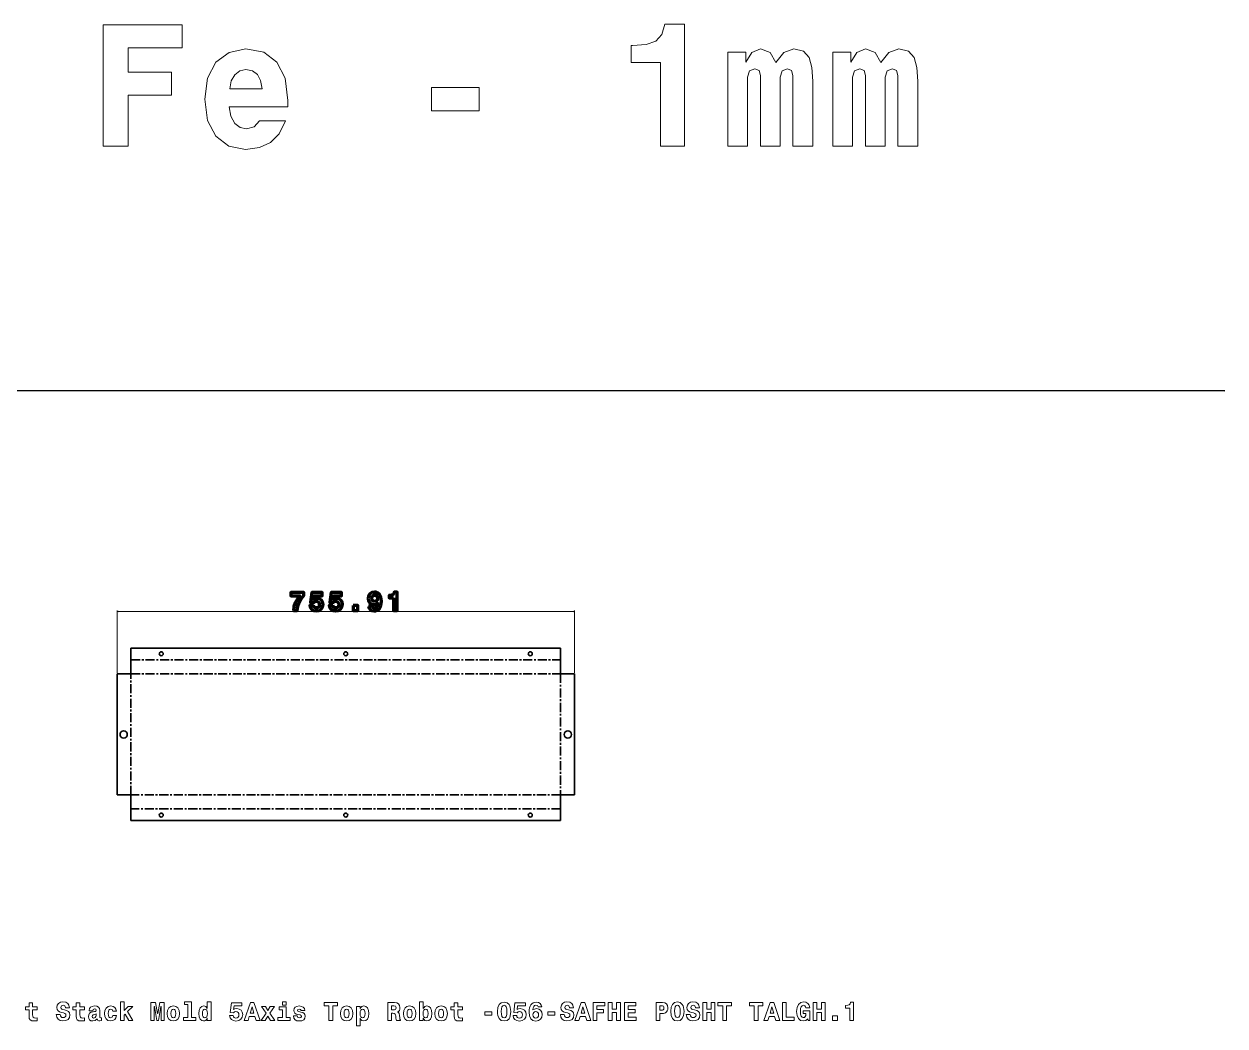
# Model space of a CAD drawing. Extents: x -10871 to 4979, y 1991 to 5869.
# Drawn here: x 2995 to 4979, y 3739 to 5394 of the extents above; entities that cross this region are included whole.
import ezdxf

# ---------------------------------------------------------------- set-up
doc = ezdxf.new("R2010")
doc.units = 0
doc.linetypes.add('AXES', pattern=[24, 15, -3, 3, -3])

msp = doc.modelspace()

# ---------------------------------------------------------------- linework, layer by layer
at = {"color": 7, "lineweight": 35}
for p, q in [((-10870.9, 4793.2), (4978.8, 4788.4)), ((3171.4, 4363), (3881.1, 4363)), ((3171.4, 4363), (3171.4, 4321.9)), ((3881.1, 4321.9), (3881.1, 4363)), ((3148.3, 4320.8), (3170.3, 4320.8)), ((3148.3, 4120.8), (3148.3, 4320.8)), ((3882.2, 4320.8), (3904.2, 4320.8)), ((3904.2, 4320.8), (3904.2, 4120.8)), ((3170.3, 4120.8), (3148.3, 4120.8)), ((3171.4, 4119.7), (3171.4, 4078.6)), ((3881.1, 4078.6), (3881.1, 4119.7)), ((3904.2, 4120.8), (3882.2, 4120.8)), ((3881.1, 4078.6), (3171.4, 4078.6))]:
    msp.add_line(p, q, dxfattribs=at)
at = {"color": 7, "lineweight": 13}
for p, q in [((3148.3, 4322.8), (3148.3, 4425.7)), ((3904.2, 4322.8), (3904.2, 4425.7)), ((3148.3, 4423.7), (3904.2, 4423.7))]:
    msp.add_line(p, q, dxfattribs=at)
at = {"color": 1, "linetype": 'AXES', "lineweight": 35}
for p, q in [((3171.4, 4343.9), (3881.1, 4343.9)), ((3171.3, 4120.8), (3171.3, 4320.8)), ((3171.4, 4320.8), (3881.1, 4320.8)), ((3881.2, 4320.8), (3881.2, 4120.8)), ((3881.1, 4120.8), (3171.4, 4120.8)), ((3881.1, 4097.7), (3171.4, 4097.7))]:
    msp.add_line(p, q, dxfattribs=at)
at = {"color": 7, "lineweight": 35, "ltscale": 0.057738}
for p, q in [((3170.3, 4320.8), (3172.4, 4319.8)), ((3172.4, 4121.8), (3170.3, 4120.8))]:
    msp.add_line(p, q, dxfattribs=at)
at = {"color": 7, "lineweight": 35, "ltscale": 0.057732}
for p, q in [((3172.4, 4319.8), (3171.4, 4321.9)), ((3881.1, 4321.9), (3880.1, 4319.8)), ((3880.1, 4319.8), (3882.2, 4320.8)), ((3171.4, 4119.7), (3172.4, 4121.8)), ((3880.1, 4121.8), (3881.1, 4119.7)), ((3882.2, 4120.8), (3880.1, 4121.8))]:
    msp.add_line(p, q, dxfattribs=at)
at = {"color": 5, "lineweight": 13}
for points in [[(3125.4, 5392.5), (3125.4, 5192.5), (3166.9, 5192.5), (3166.9, 5276.3), (3238.3, 5276.3), (3238.3, 5314.7), (3166.6, 5314.7), (3166.6, 5354.4), (3255.9, 5354.4), (3255.9, 5392.5)], [(4046.1, 5330.2), (4046.1, 5192.5), (4085.9, 5192.5), (4085.9, 5393.9), (4053.6, 5393.9), (4048.7, 5376.6), (4038.6, 5365.7), (4022.5, 5359.9), (4000, 5358.5), (3998, 5358.5), (3998, 5330.2)], [(3383.6, 5234), (3374.9, 5224.2), (3362.5, 5220.7), (3351.6, 5223), (3342.9, 5229.9), (3336.6, 5241.5), (3333.7, 5257.3), (3430.3, 5257.3), (3430.5, 5267.7), (3425.9, 5304.3), (3412.4, 5331.1), (3390.8, 5347.2), (3361.4, 5352.7), (3333.4, 5346.9), (3311.8, 5330.8), (3298, 5304.6), (3293.4, 5270), (3298, 5234.8), (3311.8, 5208.6), (3332.9, 5192.5), (3360.5, 5187), (3383.6, 5189.9), (3402, 5198.2), (3416.1, 5212.7), (3426.8, 5234)], [(4265.1, 5307.2), (4265.1, 5192.5), (4298, 5192.5), (4298, 5299.4), (4296.5, 5321.9), (4291.9, 5338.6), (4282.4, 5349), (4266.6, 5352.7), (4250.1, 5346.9), (4236.6, 5330.2), (4227.4, 5346.7), (4211.5, 5352.7), (4197.1, 5346.9), (4187, 5330.8), (4187, 5347.2), (4157.3, 5347.2), (4157.3, 5192.5), (4189.9, 5192.5), (4189.9, 5306), (4193.1, 5316.4), (4202.3, 5320.1), (4209.2, 5317.3), (4211.5, 5309.2), (4211.5, 5192.5), (4243.8, 5192.5), (4243.8, 5306), (4247, 5316.4), (4256.2, 5320.1), (4262.8, 5317.3), (4265.1, 5309.2)], [(4438.6, 5307.2), (4438.6, 5192.5), (4471.5, 5192.5), (4471.5, 5299.4), (4470, 5321.9), (4465.4, 5338.6), (4455.9, 5349), (4440.1, 5352.7), (4423.6, 5346.9), (4410.1, 5330.2), (4400.9, 5346.7), (4385, 5352.7), (4370.6, 5346.9), (4360.5, 5330.8), (4360.5, 5347.2), (4330.8, 5347.2), (4330.8, 5192.5), (4363.4, 5192.5), (4363.4, 5306), (4366.6, 5316.4), (4375.8, 5320.1), (4382.7, 5317.3), (4385, 5309.2), (4385, 5192.5), (4417.3, 5192.5), (4417.3, 5306), (4420.5, 5316.4), (4429.7, 5320.1), (4436.3, 5317.3), (4438.6, 5309.2)], [(3388.2, 5287), (3334.6, 5287), (3336.9, 5300.3), (3342.9, 5310.3), (3351.3, 5316.7), (3361.4, 5319), (3372, 5316.7), (3380.4, 5310.6), (3385.6, 5300.5)], [(3667.7, 5289.3), (3667.7, 5250.4), (3746.7, 5250.4), (3746.7, 5289.3)]]:
    msp.add_lwpolyline(points, close=True, dxfattribs=at)
at = {"color": 7, "lineweight": 70}
for points in [[(3439.7, 4425.7), (3445.9, 4425.7), (3447, 4432.5), (3449.1, 4438.9), (3452.3, 4444.8), (3456.8, 4450.5), (3456.8, 4455), (3435.3, 4455), (3435.3, 4449.9), (3450.2, 4449.9), (3445.8, 4443.9), (3442.6, 4437.9), (3440.5, 4431.8)], [(3472.9, 4433.8), (3467, 4433.8), (3467.8, 4430), (3470, 4427.2), (3473.2, 4425.4), (3477.4, 4424.8), (3482.1, 4425.6), (3485.7, 4427.7), (3487.9, 4431.1), (3488.8, 4435.5), (3488, 4439.5), (3486, 4442.6), (3482.8, 4444.7), (3478.6, 4445.4), (3475.8, 4445), (3473.5, 4443.8), (3474.3, 4449.9), (3487.4, 4449.9), (3487.4, 4455), (3470, 4455), (3468.1, 4438.8), (3473.5, 4438.5), (3475.1, 4440), (3477.5, 4440.6), (3479.6, 4440.2), (3481.2, 4439.1), (3482.1, 4437.4), (3482.5, 4435.2), (3482.2, 4432.7), (3481.2, 4431), (3479.6, 4430), (3477.4, 4429.6), (3475.6, 4429.9), (3474.3, 4430.7), (3473.3, 4432)], [(3505, 4433.8), (3499, 4433.8), (3499.9, 4430), (3502, 4427.2), (3505.2, 4425.4), (3509.5, 4424.8), (3514.1, 4425.6), (3517.7, 4427.7), (3520, 4431.1), (3520.8, 4435.5), (3520.1, 4439.5), (3518, 4442.6), (3514.8, 4444.7), (3510.7, 4445.4), (3507.9, 4445), (3505.6, 4443.8), (3506.3, 4449.9), (3519.4, 4449.9), (3519.4, 4455), (3502.1, 4455), (3500.1, 4438.8), (3505.5, 4438.5), (3507.2, 4440), (3509.5, 4440.6), (3511.6, 4440.2), (3513.2, 4439.1), (3514.2, 4437.4), (3514.6, 4435.2), (3514.2, 4432.7), (3513.2, 4431), (3511.6, 4430), (3509.5, 4429.6), (3507.6, 4429.9), (3506.3, 4430.7), (3505.4, 4432)], [(3564, 4432.5), (3564.8, 4429.3), (3566.6, 4426.9), (3569.4, 4425.3), (3573.1, 4424.7), (3575.8, 4425), (3578.2, 4425.8), (3580.2, 4427.1), (3581.9, 4428.9), (3583.3, 4431.2), (3584.2, 4434), (3584.8, 4437.2), (3585, 4441), (3584.3, 4447.4), (3582.1, 4452.1), (3578.6, 4454.9), (3576.3, 4455.6), (3573.8, 4455.9), (3569.4, 4455.1), (3566.1, 4452.9), (3563.9, 4449.5), (3563.2, 4445.2), (3563.9, 4441.1), (3565.9, 4438), (3568.9, 4436), (3573, 4435.4), (3576.2, 4435.9), (3578.7, 4437.5), (3578.3, 4434), (3577.3, 4431.5), (3575.8, 4430), (3573.7, 4429.5), (3571.2, 4430.3), (3570.1, 4432.5)], [(3574, 4440.3), (3572, 4440.6), (3570.6, 4441.6), (3569.6, 4443.2), (3569.3, 4445.5), (3569.6, 4447.8), (3570.5, 4449.5), (3571.9, 4450.6), (3573.8, 4451), (3575.8, 4450.6), (3577.3, 4449.5), (3578.3, 4447.7), (3578.7, 4445.4), (3578.3, 4443.2), (3577.4, 4441.6), (3575.9, 4440.6)], [(3605.1, 4446.3), (3605.1, 4425.7), (3611.1, 4425.7), (3611.1, 4455.9), (3606.2, 4455.9), (3605.5, 4453.3), (3604, 4451.6), (3601.6, 4450.8), (3598.2, 4450.5), (3597.9, 4450.5), (3597.9, 4446.3)], [(3538.3, 4433.6), (3538.3, 4425.7), (3546.2, 4425.7), (3546.2, 4433.6)]]:
    msp.add_lwpolyline(points, close=True, dxfattribs=at)
at = {"color": 7, "lineweight": 13}
for points in [[(3150.2, 4424.2), (3148.3, 4423.7), (3150.2, 4423.1)], [(3902.3, 4423.1), (3904.2, 4423.7), (3902.3, 4424.2)]]:
    msp.add_lwpolyline(points, dxfattribs=at)
for points in [[(3016.3, 3770.8), (3008.9, 3770.8), (3008.9, 3777.6), (3002.9, 3777.6), (3002.9, 3770.8), (2997.1, 3770.8), (2997.1, 3766), (3002.9, 3766), (3002.9, 3755.6), (3003.2, 3751.9), (3004.6, 3749.4), (3007.3, 3748), (3011.4, 3747.6), (3016.3, 3747.8), (3016.3, 3752.7), (3013.5, 3752.5), (3011.2, 3752.9), (3009.8, 3753.9), (3009.1, 3755.6), (3008.9, 3757.8), (3008.9, 3766), (3016.3, 3766)], [(3069.6, 3769.4), (3068.9, 3773.5), (3066.8, 3776.6), (3063.5, 3778.5), (3059, 3779.1), (3054.9, 3778.5), (3051.7, 3776.5), (3049.7, 3773.5), (3049, 3769.7), (3049.5, 3766.5), (3050.9, 3764.2), (3053.3, 3762.6), (3056.8, 3761.5), (3059.7, 3760.8), (3062, 3760), (3063.5, 3759), (3064, 3757.2), (3063.6, 3755.5), (3062.7, 3754.3), (3061.2, 3753.4), (3059.3, 3753.2), (3057.4, 3753.5), (3055.9, 3754.5), (3054.9, 3756.1), (3054.5, 3758.3), (3048, 3758.3), (3048.9, 3753.7), (3051.1, 3750.4), (3054.6, 3748.3), (3059, 3747.6), (3063.9, 3748.3), (3067.5, 3750.2), (3069.7, 3753.4), (3070.5, 3757.5), (3069.9, 3761.2), (3068, 3763.5), (3065.1, 3765.1), (3061.3, 3766.1), (3058.8, 3766.7), (3057, 3767.4), (3055.9, 3768.4), (3055.5, 3770.1), (3056.5, 3772.6), (3057.7, 3773.3), (3059.3, 3773.6), (3060.8, 3773.3), (3062, 3772.5), (3063.1, 3769.8), (3063.1, 3769.4)], [(3094.4, 3770.8), (3087, 3770.8), (3087, 3777.6), (3080.9, 3777.6), (3080.9, 3770.8), (3075.1, 3770.8), (3075.1, 3766), (3080.9, 3766), (3080.9, 3755.6), (3081.3, 3751.9), (3082.7, 3749.4), (3085.3, 3748), (3089.5, 3747.6), (3094.4, 3747.8), (3094.4, 3752.7), (3091.6, 3752.5), (3089.2, 3752.9), (3087.8, 3753.9), (3087.2, 3755.6), (3087, 3757.8), (3087, 3766), (3094.4, 3766)], [(3108.2, 3764.6), (3108.8, 3766.8), (3111.1, 3767.6), (3113.1, 3767), (3113.8, 3765.3), (3113.5, 3763.9), (3112.7, 3763.3), (3111.1, 3763), (3108.7, 3762.8), (3105.4, 3761.9), (3103, 3760.3), (3101.6, 3758), (3101.1, 3755), (3101.6, 3751.9), (3103, 3749.5), (3105.3, 3748.1), (3108.4, 3747.6), (3112.1, 3748.5), (3115.4, 3751.2), (3115.9, 3749.6), (3116.8, 3748.6), (3118.1, 3748.1), (3119.9, 3747.9), (3122.4, 3748.2), (3122.4, 3752.7), (3121.3, 3752.6), (3120, 3753.1), (3119.7, 3754.9), (3119.7, 3765.2), (3119.2, 3768.3), (3117.6, 3770.6), (3114.9, 3771.9), (3111.1, 3772.4), (3107.3, 3771.8), (3104.6, 3770.3), (3102.8, 3768), (3102.2, 3764.9), (3102.2, 3764.6)], [(3141.5, 3756.7), (3140.3, 3753.8), (3137.8, 3752.8), (3136.1, 3753.2), (3134.8, 3754.6), (3134, 3756.9), (3133.7, 3760), (3134, 3763.2), (3134.8, 3765.4), (3136.1, 3766.8), (3137.8, 3767.3), (3140.3, 3766.4), (3141.4, 3763.9), (3147.5, 3763.9), (3146.6, 3767.4), (3144.7, 3770.1), (3141.7, 3771.8), (3137.9, 3772.4), (3133.6, 3771.5), (3130.3, 3769), (3128.2, 3765.1), (3127.5, 3759.9), (3128.2, 3754.8), (3130.2, 3750.9), (3133.4, 3748.4), (3137.6, 3747.6), (3141.5, 3748.2), (3144.6, 3750), (3146.6, 3752.9), (3147.5, 3756.7)], [(3154.2, 3779.4), (3154.2, 3748.4), (3160.2, 3748.4), (3160.2, 3757.4), (3161.8, 3759.1), (3168, 3748.4), (3174.7, 3748.4), (3165.7, 3763), (3174.4, 3771.6), (3166.9, 3771.6), (3160.2, 3764.8), (3160.2, 3779.4)], [(3204.4, 3778.4), (3204.4, 3748.4), (3209.5, 3748.4), (3209.5, 3771.5), (3210, 3771.5), (3214.2, 3748.4), (3216.6, 3748.4), (3220.7, 3771.5), (3221.3, 3771.5), (3221.3, 3748.4), (3226.4, 3748.4), (3226.4, 3778.4), (3218.9, 3778.4), (3215.5, 3759.9), (3215.3, 3759.9), (3211.9, 3778.4)], [(3231.1, 3760), (3231.8, 3754.6), (3233.9, 3750.7), (3237.1, 3748.4), (3241.4, 3747.6), (3245.7, 3748.4), (3248.9, 3750.7), (3251, 3754.6), (3251.7, 3760), (3251, 3765.2), (3248.9, 3769.2), (3245.7, 3771.5), (3241.4, 3772.4), (3237.1, 3771.5), (3233.9, 3769.2), (3231.8, 3765.2)], [(3259.8, 3774.6), (3265.5, 3774.6), (3265.5, 3753.2), (3258.3, 3753.2), (3258.3, 3748.4), (3278.5, 3748.4), (3278.5, 3753.2), (3271.6, 3753.2), (3271.6, 3779.4), (3259.8, 3779.4)], [(3297.4, 3752), (3297.4, 3748.4), (3303.6, 3748.4), (3303.6, 3779.4), (3297.4, 3779.4), (3297.4, 3768), (3296.2, 3770), (3294.8, 3771.4), (3293.3, 3772.1), (3291.4, 3772.4), (3288.2, 3771.5), (3285.6, 3769.1), (3283.9, 3765.2), (3283.3, 3760), (3283.9, 3754.7), (3285.6, 3750.8), (3288.2, 3748.4), (3291.4, 3747.6), (3293.3, 3747.8), (3294.9, 3748.6), (3296.2, 3750)], [(3340.2, 3756.5), (3334.3, 3756.5), (3335.1, 3752.7), (3337.3, 3749.9), (3340.5, 3748.2), (3344.7, 3747.5), (3349.4, 3748.3), (3353, 3750.4), (3355.2, 3753.8), (3356.1, 3758.2), (3355.3, 3762.2), (3353.3, 3765.4), (3350.1, 3767.4), (3346, 3768.1), (3343.1, 3767.7), (3340.9, 3766.6), (3341.6, 3772.6), (3354.7, 3772.6), (3354.7, 3777.7), (3337.3, 3777.7), (3335.4, 3761.5), (3340.8, 3761.2), (3342.4, 3762.8), (3344.8, 3763.3), (3346.9, 3762.9), (3348.5, 3761.8), (3349.5, 3760.1), (3349.8, 3757.9), (3349.5, 3755.5), (3348.5, 3753.7), (3346.9, 3752.7), (3344.7, 3752.3), (3342.9, 3752.6), (3341.6, 3753.4), (3340.6, 3754.7)], [(3368.6, 3778.4), (3358.4, 3748.4), (3364.8, 3748.4), (3366.8, 3755.2), (3376, 3755.2), (3378.2, 3748.4), (3384.6, 3748.4), (3374.5, 3778.4)], [(3371.5, 3770.9), (3374.5, 3760.3), (3368.4, 3760.3)], [(3394.5, 3760.3), (3386.2, 3748.4), (3393.1, 3748.4), (3397.6, 3755.7), (3402, 3748.4), (3408.9, 3748.4), (3400.6, 3760.3), (3408.3, 3771.6), (3401.5, 3771.6), (3397.5, 3764.9), (3393.6, 3771.6), (3386.8, 3771.6)], [(3434.4, 3753.2), (3427.7, 3753.2), (3427.7, 3770.8), (3416, 3770.8), (3416, 3766), (3421.6, 3766), (3421.6, 3753.2), (3414.2, 3753.2), (3414.2, 3748.4), (3434.4, 3748.4)], [(3421.6, 3779.4), (3421.6, 3773.5), (3427.7, 3773.5), (3427.7, 3779.4)], [(3450.9, 3757.6), (3452.6, 3756.8), (3453.2, 3755.2), (3452.2, 3753.3), (3449.5, 3752.6), (3446.8, 3753.4), (3445.8, 3755.9), (3439.9, 3755.9), (3440.5, 3752.3), (3442.4, 3749.7), (3445.4, 3748.1), (3449.4, 3747.6), (3453.6, 3748.1), (3456.7, 3749.7), (3458.6, 3752.2), (3459.3, 3755.5), (3458.8, 3758.1), (3457.5, 3760.1), (3455.3, 3761.6), (3452.2, 3762.4), (3448.8, 3763), (3447.2, 3763.7), (3446.6, 3765.3), (3447.3, 3766.8), (3449.4, 3767.4), (3451.7, 3766.7), (3452.7, 3765.1), (3458.6, 3765.1), (3458.6, 3765.1), (3458, 3768.1), (3456.1, 3770.4), (3453.2, 3771.8), (3449.4, 3772.4), (3445.6, 3771.8), (3442.9, 3770.3), (3441.1, 3768), (3440.6, 3765), (3441, 3762.5), (3442.3, 3760.5), (3444.4, 3759), (3447.2, 3758.2)], [(3498.5, 3772.7), (3498.5, 3748.4), (3504.8, 3748.4), (3504.8, 3772.7), (3512.7, 3772.7), (3512.7, 3778.4), (3490.5, 3778.4), (3490.5, 3772.7)], [(3517.4, 3760), (3518.1, 3754.6), (3520.1, 3750.7), (3523.4, 3748.4), (3527.7, 3747.6), (3532, 3748.4), (3535.2, 3750.7), (3537.2, 3754.6), (3538, 3760), (3537.2, 3765.2), (3535.2, 3769.2), (3531.9, 3771.5), (3527.6, 3772.4), (3523.4, 3771.5), (3520.1, 3769.2), (3518.1, 3765.2)], [(3544, 3771.6), (3544, 3739.4), (3550.2, 3739.4), (3550.2, 3752), (3551.4, 3750), (3552.8, 3748.6), (3556.2, 3747.6), (3559.5, 3748.4), (3562, 3750.8), (3563.7, 3754.7), (3564.4, 3760), (3563.7, 3765.2), (3562, 3769.1), (3559.5, 3771.5), (3556.2, 3772.4), (3554.3, 3772.1), (3552.8, 3771.4), (3551.4, 3770), (3550.2, 3768), (3550.2, 3771.6)], [(3595.7, 3778.4), (3595.7, 3748.4), (3602, 3748.4), (3602, 3760.3), (3604.1, 3760.3), (3606.4, 3760), (3607.9, 3759.1), (3608.6, 3757.6), (3608.9, 3755.5), (3609.1, 3752.4), (3609.3, 3750), (3609.9, 3748.4), (3616.7, 3748.4), (3616.7, 3749.2), (3615.7, 3750.4), (3615.4, 3752.7), (3615.1, 3756.7), (3614.4, 3760.2), (3613.4, 3761.4), (3611.8, 3762.2), (3613.6, 3763.4), (3614.9, 3765.1), (3615.6, 3767.1), (3615.8, 3769.7), (3615.2, 3773.4), (3613.5, 3776.1), (3610.6, 3777.8), (3606.7, 3778.4)], [(3602, 3772.7), (3605.4, 3772.7), (3608.3, 3772), (3609, 3771), (3609.3, 3769.5), (3609, 3767.7), (3608.3, 3766.6), (3607, 3766.1), (3605.1, 3766), (3602, 3766)], [(3621.5, 3760), (3622.2, 3754.6), (3624.2, 3750.7), (3627.4, 3748.4), (3631.8, 3747.6), (3636.1, 3748.4), (3639.3, 3750.7), (3641.3, 3754.6), (3642.1, 3760), (3641.3, 3765.2), (3639.3, 3769.2), (3636, 3771.5), (3631.7, 3772.4), (3627.4, 3771.5), (3624.2, 3769.2), (3622.2, 3765.2)], [(3648.1, 3779.4), (3648.1, 3748.4), (3654.3, 3748.4), (3654.3, 3752), (3655.5, 3750), (3656.8, 3748.6), (3660.3, 3747.6), (3663.5, 3748.4), (3666.1, 3750.8), (3667.8, 3754.7), (3668.5, 3760), (3667.8, 3765.2), (3666.1, 3769.1), (3663.5, 3771.5), (3660.3, 3772.4), (3658.4, 3772.1), (3656.8, 3771.4), (3655.5, 3770), (3654.3, 3768), (3654.3, 3779.4)], [(3673.5, 3760), (3674.2, 3754.6), (3676.3, 3750.7), (3679.5, 3748.4), (3683.8, 3747.6), (3688.1, 3748.4), (3691.3, 3750.7), (3693.4, 3754.6), (3694.1, 3760), (3693.4, 3765.2), (3691.3, 3769.2), (3688.1, 3771.5), (3683.8, 3772.4), (3679.5, 3771.5), (3676.3, 3769.2), (3674.2, 3765.2)], [(3719, 3770.8), (3711.6, 3770.8), (3711.6, 3777.6), (3705.5, 3777.6), (3705.5, 3770.8), (3699.7, 3770.8), (3699.7, 3766), (3705.5, 3766), (3705.5, 3755.6), (3705.9, 3751.9), (3707.2, 3749.4), (3709.9, 3748), (3714, 3747.6), (3719, 3747.8), (3719, 3752.7), (3716.1, 3752.5), (3713.8, 3752.9), (3712.4, 3753.9), (3711.7, 3755.6), (3711.6, 3757.8), (3711.6, 3766), (3719, 3766)], [(3777, 3763.5), (3777.1, 3759.7), (3777.6, 3756.4), (3779.6, 3751.5), (3781.1, 3749.8), (3783, 3748.5), (3787.9, 3747.6), (3792.7, 3748.5), (3796.1, 3751.4), (3797.2, 3753.6), (3798.1, 3756.2), (3798.8, 3763), (3798.1, 3769.8), (3797.2, 3772.5), (3796.1, 3774.7), (3792.7, 3777.6), (3790.5, 3778.3), (3787.9, 3778.6), (3783.2, 3777.6), (3779.7, 3774.7), (3777.7, 3770)], [(3787.9, 3773.5), (3790, 3772.9), (3791.4, 3770.9), (3792.2, 3767.7), (3792.5, 3763.1), (3792.2, 3758.4), (3791.4, 3755.2), (3790, 3753.2), (3787.9, 3752.6), (3785.7, 3753.2), (3784.2, 3755.2), (3783.5, 3758.6), (3783.2, 3763.4), (3783.5, 3767.9), (3784.3, 3771), (3785.7, 3772.9)], [(3808.7, 3756.5), (3802.7, 3756.5), (3803.6, 3752.7), (3805.7, 3749.9), (3808.9, 3748.2), (3813.2, 3747.5), (3817.8, 3748.3), (3821.4, 3750.4), (3823.7, 3753.8), (3824.5, 3758.2), (3823.7, 3762.2), (3821.7, 3765.4), (3818.5, 3767.4), (3814.4, 3768.1), (3811.6, 3767.7), (3809.3, 3766.6), (3810, 3772.6), (3823.1, 3772.6), (3823.1, 3777.7), (3805.8, 3777.7), (3803.8, 3761.5), (3809.2, 3761.2), (3810.9, 3762.8), (3813.2, 3763.3), (3815.3, 3762.9), (3816.9, 3761.8), (3817.9, 3760.1), (3818.3, 3757.9), (3817.9, 3755.5), (3816.9, 3753.7), (3815.3, 3752.7), (3813.2, 3752.3), (3811.3, 3752.6), (3810, 3753.4), (3809, 3754.7)], [(3850.1, 3770.9), (3849.3, 3774), (3847.4, 3776.5), (3844.6, 3778), (3841, 3778.6), (3838.3, 3778.3), (3835.9, 3777.5), (3833.8, 3776.2), (3832.1, 3774.4), (3830.8, 3772.1), (3829.8, 3769.3), (3829.2, 3766.1), (3829.1, 3762.4), (3829.8, 3755.9), (3831.9, 3751.2), (3835.5, 3748.4), (3840.3, 3747.5), (3844.7, 3748.2), (3848, 3750.4), (3850.2, 3753.7), (3850.9, 3758.1), (3850.2, 3762.2), (3848.2, 3765.3), (3845.1, 3767.3), (3841.1, 3768), (3837.8, 3767.4), (3835.4, 3765.9), (3835.8, 3769.3), (3836.8, 3771.8), (3838.2, 3773.3), (3840.3, 3773.8), (3842.9, 3773), (3844, 3770.9)], [(3902.4, 3769.4), (3901.6, 3773.5), (3899.6, 3776.6), (3896.2, 3778.5), (3891.7, 3779.1), (3887.6, 3778.5), (3884.4, 3776.5), (3882.4, 3773.5), (3881.7, 3769.7), (3882.2, 3766.5), (3883.6, 3764.2), (3886, 3762.6), (3889.5, 3761.5), (3892.5, 3760.8), (3894.8, 3760), (3896.2, 3759), (3896.7, 3757.2), (3896.4, 3755.5), (3895.5, 3754.3), (3893.9, 3753.4), (3892, 3753.2), (3890.1, 3753.5), (3888.6, 3754.5), (3887.6, 3756.1), (3887.2, 3758.3), (3880.8, 3758.3), (3881.6, 3753.7), (3883.9, 3750.4), (3887.3, 3748.3), (3891.7, 3747.6), (3896.6, 3748.3), (3900.2, 3750.2), (3902.5, 3753.4), (3903.2, 3757.5), (3902.6, 3761.2), (3900.8, 3763.5), (3897.9, 3765.1), (3894, 3766.1), (3891.5, 3766.7), (3889.8, 3767.4), (3888.6, 3768.4), (3888.3, 3770.1), (3889.3, 3772.6), (3890.4, 3773.3), (3892, 3773.6), (3893.6, 3773.3), (3894.8, 3772.5), (3895.8, 3769.8), (3895.8, 3769.4)], [(3915, 3778.4), (3904.9, 3748.4), (3911.2, 3748.4), (3913.3, 3755.2), (3922.5, 3755.2), (3924.6, 3748.4), (3931.1, 3748.4), (3921, 3778.4)], [(3918, 3770.9), (3921, 3760.3), (3914.9, 3760.3)], [(3934.8, 3778.4), (3934.8, 3748.4), (3941.1, 3748.4), (3941.1, 3761), (3951.8, 3761), (3951.8, 3766.7), (3941, 3766.7), (3941, 3772.7), (3954.4, 3772.7), (3954.4, 3778.4)], [(3960, 3778.4), (3960, 3748.4), (3966.4, 3748.4), (3966.4, 3761.5), (3973.8, 3761.5), (3973.8, 3748.4), (3980.1, 3748.4), (3980.1, 3778.4), (3973.8, 3778.4), (3973.8, 3767.1), (3966.4, 3767.1), (3966.4, 3778.4)], [(3986.8, 3778.4), (3986.8, 3748.4), (4005.8, 3748.4), (4005.8, 3754.1), (3993, 3754.1), (3993, 3761), (4004.2, 3761), (4004.2, 3766.7), (3993, 3766.7), (3993, 3772.7), (4005.5, 3772.7), (4005.5, 3778.4)], [(4038.9, 3778.4), (4038.9, 3748.4), (4045.2, 3748.4), (4045.2, 3759.9), (4047.3, 3759.9), (4051.4, 3760), (4054.6, 3761.1), (4056.3, 3762.5), (4057.5, 3764.3), (4058.2, 3766.5), (4058.4, 3769.3), (4057.8, 3773.2), (4056.1, 3776.1), (4053.3, 3777.8), (4049.3, 3778.4)], [(4048, 3772.7), (4049.7, 3772.5), (4051, 3771.9), (4051.7, 3770.9), (4052, 3769.1), (4051.7, 3767.3), (4050.9, 3766.3), (4049.6, 3765.7), (4047.8, 3765.6), (4045.2, 3765.6), (4045.2, 3772.7)], [(4063.1, 3763.7), (4063.8, 3756.8), (4066, 3751.7), (4069.5, 3748.6), (4074.2, 3747.6), (4078.7, 3748.6), (4082.2, 3751.7), (4084.5, 3756.6), (4085.3, 3763.4), (4084.5, 3770.1), (4083.5, 3772.8), (4082.2, 3775), (4078.7, 3778.1), (4076.5, 3778.9), (4074.2, 3779.2), (4069.6, 3778.1), (4066.1, 3775.1), (4063.8, 3770.2)], [(4074.2, 3773.6), (4076.2, 3773), (4077.6, 3771), (4078.5, 3767.8), (4078.8, 3763.3), (4078.5, 3758.8), (4077.7, 3755.7), (4076.3, 3753.8), (4074.3, 3753.2), (4072, 3753.9), (4070.6, 3755.9), (4069.8, 3759.3), (4069.5, 3764.1), (4069.8, 3768.2), (4070.7, 3771.2), (4072.2, 3773)], [(4110.6, 3769.4), (4109.8, 3773.5), (4107.8, 3776.6), (4104.4, 3778.5), (4099.9, 3779.1), (4095.8, 3778.5), (4092.6, 3776.5), (4090.6, 3773.5), (4089.9, 3769.7), (4090.4, 3766.5), (4091.8, 3764.2), (4094.2, 3762.6), (4097.7, 3761.5), (4100.7, 3760.8), (4103, 3760), (4104.4, 3759), (4104.9, 3757.2), (4104.6, 3755.5), (4103.6, 3754.3), (4102.1, 3753.4), (4100.2, 3753.2), (4098.3, 3753.5), (4096.8, 3754.5), (4095.8, 3756.1), (4095.4, 3758.3), (4088.9, 3758.3), (4089.8, 3753.7), (4092.1, 3750.4), (4095.5, 3748.3), (4099.9, 3747.6), (4104.8, 3748.3), (4108.4, 3750.2), (4110.6, 3753.4), (4111.4, 3757.5), (4110.8, 3761.2), (4109, 3763.5), (4106.1, 3765.1), (4102.2, 3766.1), (4099.7, 3766.7), (4097.9, 3767.4), (4096.8, 3768.4), (4096.5, 3770.1), (4097.5, 3772.6), (4098.6, 3773.3), (4100.2, 3773.6), (4101.7, 3773.3), (4103, 3772.5), (4104, 3769.8), (4104, 3769.4)], [(4116.2, 3778.4), (4116.2, 3748.4), (4122.5, 3748.4), (4122.5, 3761.5), (4129.9, 3761.5), (4129.9, 3748.4), (4136.2, 3748.4), (4136.2, 3778.4), (4129.9, 3778.4), (4129.9, 3767.1), (4122.5, 3767.1), (4122.5, 3778.4)], [(4149.1, 3772.7), (4149.1, 3748.4), (4155.3, 3748.4), (4155.3, 3772.7), (4163.3, 3772.7), (4163.3, 3778.4), (4141.1, 3778.4), (4141.1, 3772.7)], [(4201.1, 3772.7), (4201.1, 3748.4), (4207.4, 3748.4), (4207.4, 3772.7), (4215.3, 3772.7), (4215.3, 3778.4), (4193.2, 3778.4), (4193.2, 3772.7)], [(4227.3, 3778.4), (4217.2, 3748.4), (4223.5, 3748.4), (4225.5, 3755.2), (4234.8, 3755.2), (4236.9, 3748.4), (4243.4, 3748.4), (4233.3, 3778.4)], [(4230.3, 3770.9), (4233.2, 3760.3), (4227.2, 3760.3)], [(4267, 3748.4), (4267, 3754.1), (4254, 3754.1), (4254, 3778.4), (4247.7, 3778.4), (4247.7, 3748.4)], [(4292.8, 3769.3), (4291.6, 3773.5), (4289.5, 3776.6), (4286.5, 3778.5), (4282.8, 3779.2), (4277.9, 3778.1), (4274.1, 3775), (4271.8, 3770), (4270.9, 3763.4), (4271.8, 3756.7), (4274.1, 3751.7), (4277.6, 3748.6), (4282, 3747.6), (4286.2, 3748.5), (4289.5, 3751.2), (4290.2, 3748.4), (4293.2, 3748.4), (4293.2, 3764.6), (4282.2, 3764.6), (4282.2, 3759.8), (4286.5, 3759.8), (4286.1, 3756.9), (4285.2, 3754.9), (4283.9, 3753.6), (4282.2, 3753.3), (4280.1, 3753.9), (4278.5, 3755.8), (4277.7, 3759), (4277.4, 3763.6), (4277.7, 3768), (4278.6, 3771.1), (4280.1, 3772.9), (4282.3, 3773.6), (4284.8, 3772.5), (4285.6, 3771.2), (4286.2, 3769.3)], [(4298.3, 3778.4), (4298.3, 3748.4), (4304.7, 3748.4), (4304.7, 3761.5), (4312.1, 3761.5), (4312.1, 3748.4), (4318.4, 3748.4), (4318.4, 3778.4), (4312.1, 3778.4), (4312.1, 3767.1), (4304.7, 3767.1), (4304.7, 3778.4)], [(4359.2, 3769), (4359.2, 3748.4), (4365.2, 3748.4), (4365.2, 3778.6), (4360.3, 3778.6), (4359.6, 3776), (4358.1, 3774.4), (4355.7, 3773.5), (4352.3, 3773.3), (4352, 3773.3), (4352, 3769)], [(3113.7, 3756.7), (3113.3, 3754.9), (3112.4, 3753.6), (3111.1, 3752.7), (3109.5, 3752.4), (3107.7, 3753.2), (3107.1, 3755.1), (3107.6, 3756.9), (3109.1, 3757.9), (3111.8, 3758.4), (3113.7, 3759.4)], [(3241.4, 3767.3), (3243.2, 3766.8), (3244.5, 3765.4), (3245.2, 3763.1), (3245.5, 3760), (3245.2, 3756.8), (3244.5, 3754.6), (3243.2, 3753.2), (3241.4, 3752.7), (3239.7, 3753.2), (3238.4, 3754.6), (3237.6, 3756.9), (3237.3, 3760.2), (3237.6, 3763.2), (3238.4, 3765.4), (3239.7, 3766.8)], [(3293.5, 3767.2), (3295.3, 3766.7), (3296.6, 3765.4), (3297.4, 3763.1), (3297.8, 3760), (3297.4, 3756.8), (3296.6, 3754.6), (3295.2, 3753.2), (3293.5, 3752.7), (3291.8, 3753.2), (3290.5, 3754.6), (3289.7, 3756.8), (3289.5, 3760), (3289.7, 3763.1), (3290.5, 3765.4), (3291.8, 3766.7)], [(3527.7, 3767.3), (3529.4, 3766.8), (3530.7, 3765.4), (3531.5, 3763.1), (3531.8, 3760), (3531.5, 3756.8), (3530.7, 3754.6), (3529.4, 3753.2), (3527.7, 3752.7), (3525.9, 3753.2), (3524.6, 3754.6), (3523.8, 3756.9), (3523.6, 3760.2), (3523.8, 3763.2), (3524.7, 3765.4), (3526, 3766.8)], [(3554.1, 3767.2), (3555.8, 3766.7), (3557.1, 3765.4), (3557.9, 3763.1), (3558.2, 3760), (3557.9, 3756.8), (3557.1, 3754.6), (3555.8, 3753.2), (3554.1, 3752.7), (3552.3, 3753.2), (3551, 3754.6), (3550.2, 3756.9), (3549.9, 3760.2), (3550.2, 3763.2), (3551, 3765.4), (3552.4, 3766.7)], [(3631.8, 3767.3), (3633.5, 3766.8), (3634.8, 3765.4), (3635.6, 3763.1), (3635.9, 3760), (3635.6, 3756.8), (3634.8, 3754.6), (3633.5, 3753.2), (3631.8, 3752.7), (3630, 3753.2), (3628.7, 3754.6), (3627.9, 3756.9), (3627.7, 3760.2), (3627.9, 3763.2), (3628.7, 3765.4), (3630, 3766.8)], [(3658.2, 3767.2), (3659.9, 3766.7), (3661.2, 3765.4), (3662, 3763.1), (3662.3, 3760), (3662, 3756.8), (3661.2, 3754.6), (3659.9, 3753.2), (3658.2, 3752.7), (3656.4, 3753.2), (3655.1, 3754.6), (3654.3, 3756.9), (3654, 3760.2), (3654.3, 3763.2), (3655.1, 3765.4), (3656.5, 3766.7)], [(3683.8, 3767.3), (3685.5, 3766.8), (3686.8, 3765.4), (3687.6, 3763.1), (3687.9, 3760), (3687.6, 3756.8), (3686.8, 3754.6), (3685.5, 3753.2), (3683.8, 3752.7), (3682, 3753.2), (3680.7, 3754.6), (3680, 3756.9), (3679.7, 3760.2), (3680, 3763.2), (3680.8, 3765.4), (3682.1, 3766.8)], [(3756, 3762.9), (3756, 3757.1), (3767.8, 3757.1), (3767.8, 3762.9)], [(3839.9, 3763.1), (3842, 3762.7), (3843.5, 3761.7), (3844.5, 3760.1), (3844.8, 3757.9), (3844.5, 3755.5), (3843.5, 3753.8), (3842.1, 3752.7), (3840.3, 3752.3), (3838.3, 3752.7), (3836.8, 3753.8), (3835.8, 3755.6), (3835.5, 3758), (3835.8, 3760.1), (3836.7, 3761.7), (3838.1, 3762.7)], [(3860.1, 3762.9), (3860.1, 3757.1), (3871.9, 3757.1), (3871.9, 3762.9)], [(4330.4, 3756.3), (4330.4, 3748.4), (4338.4, 3748.4), (4338.4, 3756.3)]]:
    msp.add_lwpolyline(points, close=True, dxfattribs=at)
at = {"color": 7, "lineweight": 35}
for centre, radius in [((3221.4, 4354), 3.25), ((3526.2, 4354), 3.25), ((3831.1, 4354), 3.25), ((3159.3, 4220.8), 6), ((3893.2, 4220.8), 6), ((3221.4, 4087.6), 3.25), ((3526.2, 4087.6), 3.25), ((3831.1, 4087.6), 3.25)]:
    msp.add_circle(centre, radius, dxfattribs=at)

doc.saveas('drawing.dxf')
